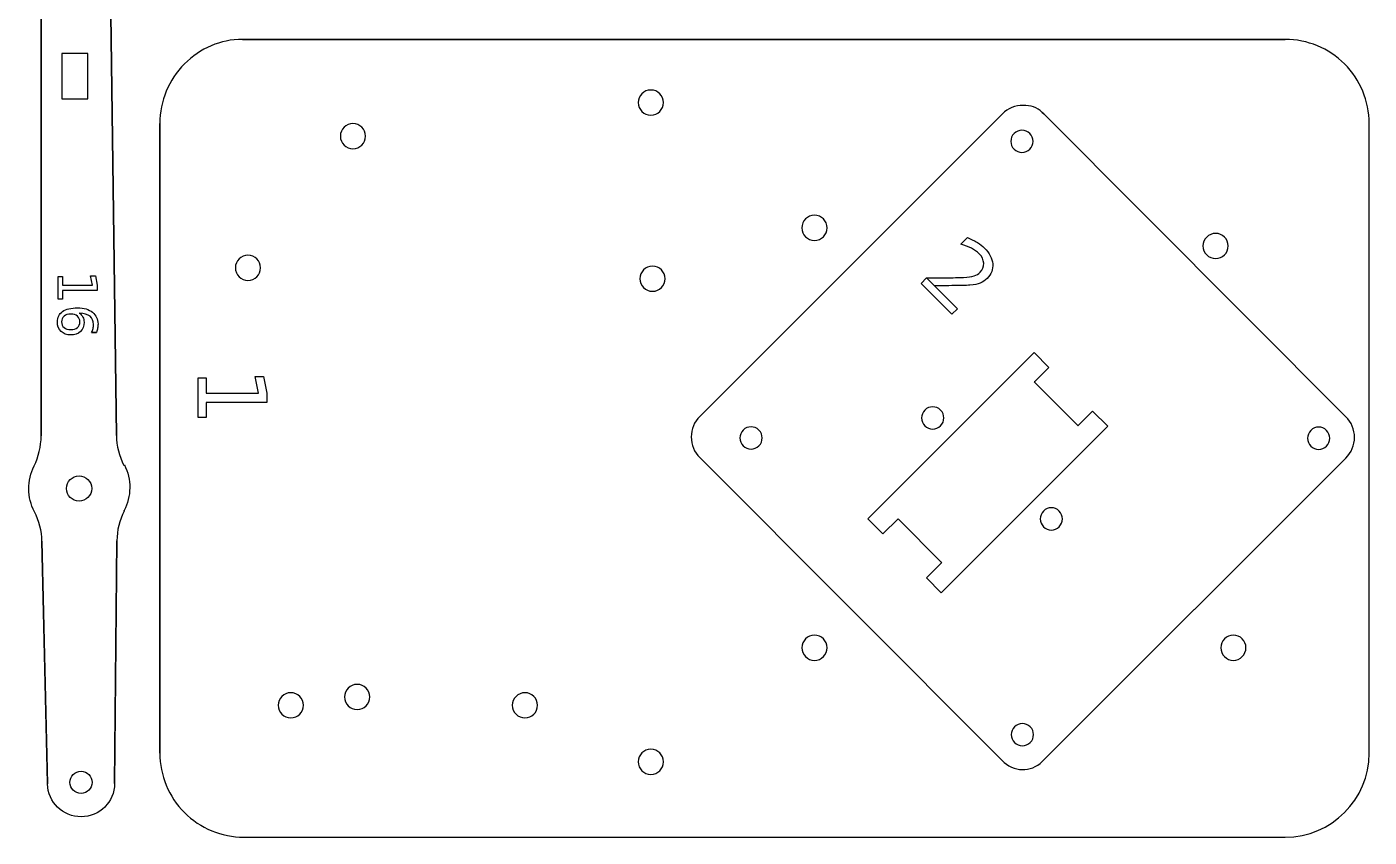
# Model space of a CAD drawing. Extents: x 38 to 923, y 6 to 515.
# Drawn here: x 37.8 to 494.1, y 6.2 to 281.4 of the extents above; entities that cross this region are included whole.
import ezdxf

# ---------------------------------------------------------------- set-up
doc = ezdxf.new("R2010")
doc.units = 0
doc.layers.add('MeArm1.0', color=7, linetype='CONTINUOUS')

msp = doc.modelspace()

# ---------------------------------------------------------------- linework, layer by layer
at = {"layer": 'MeArm1.0', "color": 5}
for points in [[(42.68255, 142.45835), (42.68255, 352.80134)], [(65.49955, 352.95139), (68.26535, 142.62666)], [(111.56643, 277.1635), (111.15149, 277.164)], [(465.53475, 277.1635), (111.56643, 277.1635), (111.56643, 277.1635)], [(254.20142, 255.6915), (254.20142, 255.6915)], [(369.41729, 251.8632), (266.54468, 149.118)], [(383.43656, 251.8539), (382.94385, 252.3156)], [(486.1812, 148.9818), (383.43656, 251.8539), (383.43656, 251.8539)], [(83.04341, 248.6404), (83.04341, 34.7193)], [(152.94549, 244.2824), (152.94549, 244.2824)], [(373.37429, 239.8606), (373.37429, 239.8601)], [(309.79782, 213.1363), (309.79782, 213.1363)], [(446.13787, 206.997), (446.13787, 206.997)], [(117.27045, 199.5812), (117.27045, 199.5812)], [(254.75054, 195.8736), (254.75054, 195.8736)], [(405.19001, 145.78065), (348.61935, 89.20999), (343.55961, 94.26972), (348.7922, 99.50232), (348.7607, 99.53379), (333.93371, 114.36078), (333.94271, 114.35178), (328.78083, 109.1899), (323.68047, 114.29026), (380.18042, 170.79021), (385.21007, 165.76057), (380.26032, 160.81082), (380.25132, 160.81982), (380.25132, 160.81981), (395.07831, 145.99282), (395.10981, 145.96132), (400.05956, 150.91107), (405.19001, 145.78065)], [(343.04638, 145.9133), (343.04638, 145.9133)], [(281.30912, 139.1112), (281.30967, 139.1122)], [(474.21729, 139.0156), (474.21729, 139.0154)], [(70.80195, 132.46764), (70.98255, 132.63158)], [(266.53591, 135.0982), (369.28111, 32.2261)], [(382.93509, 31.8707), (383.30037, 32.2174), (486.17299, 134.9626)], [(55.59155, 128.90167), (55.59155, 128.90167)], [(70.90355, 117.09001), (70.87655, 116.9259)], [(383.35532, 111.6251), (383.35587, 111.6257)], [(44.84165, 24.25173), (44.84165, 24.53669), (42.97865, 106.71211)], [(68.43925, 106.8797), (67.65685, 24.68694), (67.65685, 24.40179)], [(309.79891, 70.5221), (309.79891, 70.5221)], [(452.18856, 70.5226), (452.18856, 70.5226)], [(131.8171, 50.9771), (131.8171, 50.9771)], [(154.37158, 53.8067), (154.37158, 53.8067)], [(211.39572, 50.9771), (211.39572, 50.9771)], [(373.53202, 38.3303), (373.53256, 38.3307)], [(56.24815, 28.57456), (56.24815, 28.57456)], [(254.20142, 31.7873), (254.20142, 31.7873)], [(44.84165, 24.25173), (44.84165, 24.25173)]]:
    msp.add_lwpolyline(points, close=True, dxfattribs=at)
msp.add_lwpolyline([(49.67105, 272.33716), (49.67105, 257.01083), (58.51205, 257.01083), (58.51205, 272.33716), (49.67105, 272.33716)], dxfattribs=at)
at = {"layer": 'MeArm1.0', "color": 7}
for points in [[(355.30646, 207.59554), (357.56036, 209.84944)], [(49.98891, 196.59158), (49.98891, 193.65096), (60.13852, 193.65096), (59.49693, 196.85), (61.13656, 196.85), (61.77815, 193.66878), (61.77815, 191.86876), (49.98891, 191.86876), (49.98891, 188.92813), (48.47404, 188.92813), (48.47404, 196.59158), (49.98891, 196.59158), (49.98891, 196.59158)], [(346.31294, 193.4534), (354.10217, 185.66418), (352.22391, 183.78592), (341.74989, 194.25994), (343.62815, 196.13819)], [(346.31294, 193.4534), (346.31294, 193.4534)], [(55.84343, 181.21121), (55.84343, 181.21121)], [(61.48408, 177.6379), (59.84446, 177.6379)], [(61.48408, 177.6379), (61.48408, 177.6379)], [(98.75101, 162.15624), (98.75101, 156.99999), (116.54788, 156.99999), (115.42288, 162.60937), (118.29788, 162.60937), (119.42288, 157.03124), (119.42288, 153.87499), (98.75101, 153.87499), (98.75101, 148.71874), (96.09476, 148.71874), (96.09476, 162.15624), (98.75101, 162.15624), (98.75101, 162.15624)]]:
    msp.add_lwpolyline(points, close=True, dxfattribs=at)
at = {"layer": 'MeArm1.0', "color": 5}
for points in [[(111.15149, 277.164), (103.58653, 277.164), (96.74667, 274.1585), (91.39753, 268.8093)], [(485.7031, 268.8093), (480.35396, 274.1585), (473.09916, 277.1635), (465.53475, 277.1635)], [(91.39753, 268.8093), (86.0484, 263.4604), (83.04341, 256.2054), (83.04341, 248.6404)], [(494.05723, 248.6404), (494.05723, 256.2054), (491.05224, 263.4604), (485.7031, 268.8093)], [(249.9235, 259.97), (247.56073, 259.97), (245.64503, 258.0543), (245.64503, 255.6915)], [(245.64503, 255.6915), (245.64503, 253.3293), (247.56073, 251.4136), (249.92295, 251.413)], [(249.92295, 251.413), (252.28572, 251.413), (254.20142, 253.3293), (254.20142, 255.6915)], [(254.20142, 255.6915), (254.20197, 258.0543), (252.28572, 259.97), (249.9235, 259.97)], [(376.42838, 254.7627), (373.79964, 254.7637), (371.27695, 253.721), (369.41729, 251.8632)], [(382.94385, 252.3156), (381.08565, 254.1758), (379.05768, 254.761), (376.42838, 254.7627)], [(148.66756, 248.5608), (146.30479, 248.5608), (144.38909, 246.6457), (144.38909, 244.2829)], [(152.94549, 244.2824), (152.94604, 246.6457), (151.02979, 248.5608), (148.66756, 248.5608)], [(378.72323, 245.2044), (377.24839, 246.6818), (374.85514, 246.6829), (373.37829, 245.2044)], [(494.05723, 34.7193), (494.05759, 34.7193), (494.05759, 248.6404), (494.05723, 248.6404)], [(144.38909, 244.2829), (144.38909, 241.9202), (146.30479, 240.005), (148.66702, 240.0039)], [(148.66702, 240.0039), (151.02979, 240.0039), (152.94549, 241.9202), (152.94549, 244.2824)], [(373.37829, 245.2044), (371.90199, 243.7298), (371.90035, 241.3369), (373.37429, 239.8606)], [(378.71923, 239.8601), (380.19553, 241.3349), (380.19772, 243.7282), (378.72323, 245.2044)], [(373.37429, 239.8601), (374.84967, 238.3827), (377.24238, 238.3812), (378.71923, 239.8601)], [(305.51989, 217.4147), (303.15712, 217.4153), (301.24161, 215.4996), (301.24161, 213.1368)], [(309.79782, 213.1363), (309.79837, 215.4996), (307.88266, 217.4147), (305.51989, 217.4147)], [(301.24161, 213.1368), (301.24161, 210.7735), (303.15712, 208.8583), (305.51989, 208.8583)], [(305.51989, 208.8583), (307.88266, 208.8583), (309.79782, 210.7735), (309.79782, 213.1363)], [(441.8594, 211.2755), (439.49663, 211.2761), (437.58093, 209.3604), (437.58093, 206.9976)], [(446.13787, 206.997), (446.13787, 209.3604), (444.22217, 211.2755), (441.8594, 211.2755)], [(437.58093, 206.9976), (437.58093, 204.6343), (439.49663, 202.7191), (441.8594, 202.7191)], [(441.8594, 202.7191), (444.22217, 202.7191), (446.13787, 204.6343), (446.13787, 206.997)], [(112.99252, 203.8597), (110.62975, 203.8597), (108.71423, 201.944), (108.71423, 199.5818)], [(117.27045, 199.5812), (117.27099, 201.944), (115.35493, 203.8597), (112.99252, 203.8597)], [(108.71423, 199.5818), (108.71423, 197.219), (110.62975, 195.3033), (112.99216, 195.3028)], [(112.99216, 195.3028), (115.35493, 195.3028), (117.27045, 197.219), (117.27045, 199.5812)], [(250.47262, 200.1515), (248.10985, 200.1519), (246.19469, 198.2364), (246.19469, 195.8736)], [(254.75054, 195.8736), (254.7509, 198.2364), (252.83484, 200.1515), (250.47262, 200.1515)], [(246.19469, 195.8736), (246.19414, 193.5108), (248.10985, 191.5957), (250.47207, 191.5951)], [(250.47207, 191.5951), (252.83484, 191.5951), (254.75054, 193.5108), (254.75054, 195.8736)], [(343.05038, 151.2577), (341.57353, 149.7825), (341.57189, 147.3896), (343.04638, 145.9133)], [(348.39477, 151.2577), (346.91993, 152.7346), (344.52722, 152.7356), (343.05038, 151.2577)], [(348.39077, 145.9133), (349.86816, 147.3882), (349.86926, 149.7809), (348.39477, 151.2577)], [(266.54468, 149.118), (264.68429, 147.2598), (263.63845, 144.7391), (263.63644, 142.1099)], [(489.08122, 141.9707), (489.08222, 144.6), (488.03958, 147.1216), (486.1812, 148.9818)], [(40.27995, 132.26684), (41.85975, 135.43229), (42.68255, 138.92104), (42.68255, 142.45835)], [(68.26535, 142.62666), (68.31235, 139.08972), (69.18075, 135.61119), (70.80195, 132.46764)], [(263.63644, 142.1099), (263.63544, 139.4807), (264.67808, 136.959), (266.53591, 135.0982)], [(281.31312, 144.4562), (279.83627, 142.981), (279.83463, 140.5881), (281.30912, 139.1112)], [(286.65751, 144.4562), (285.18267, 145.933), (282.78996, 145.9345), (281.31312, 144.4562)], [(286.65351, 139.1122), (288.1309, 140.5864), (288.13255, 142.9797), (286.65751, 144.4562)], [(343.04638, 145.9133), (344.52176, 144.4359), (346.91447, 144.4348), (348.39077, 145.9133)], [(474.22129, 144.36), (472.74445, 142.8853), (472.74353, 140.4924), (474.21729, 139.0156)], [(479.56587, 144.36), (478.09103, 145.8368), (475.69814, 145.8383), (474.22129, 144.36)], [(479.56187, 139.0154), (481.03817, 140.4902), (481.03963, 142.8829), (479.56587, 144.36)], [(486.17299, 134.9626), (488.03319, 136.8208), (489.07958, 139.3415), (489.08122, 141.9707)], [(281.30967, 139.1122), (282.78432, 137.6353), (285.17721, 137.6344), (286.65351, 139.1122)], [(474.21729, 139.0154), (475.69213, 137.5386), (478.08484, 137.5371), (479.56187, 139.0154)], [(70.98255, 132.63158), (73.44625, 127.73699), (73.41685, 121.95886), (70.90355, 117.09001)], [(40.40885, 116.72509), (37.88055, 121.58627), (37.83235, 127.3644), (40.27995, 132.26684)], [(51.31365, 124.6232), (51.31365, 126.98597), (53.22875, 128.90167), (55.59155, 128.90167)], [(55.59155, 128.90167), (57.95465, 128.90167), (59.86985, 126.98597), (59.86985, 124.6232)], [(55.59195, 120.34491), (53.22875, 120.34491), (51.31365, 122.26007), (51.31365, 124.6232)], [(59.86985, 124.6232), (59.87035, 122.26007), (57.95465, 120.34491), (55.59195, 120.34491)], [(42.97865, 106.71211), (42.89965, 110.20251), (42.02085, 113.62809), (40.40885, 116.72509)], [(70.87655, 116.9259), (69.30655, 113.80773), (68.47285, 110.37064), (68.43925, 106.8797)], [(383.35932, 116.9697), (381.88284, 115.4949), (381.88138, 113.102), (383.35532, 111.6251)], [(388.70371, 116.9697), (387.22888, 118.4465), (384.83617, 118.448), (383.35932, 116.9697)], [(388.69971, 111.6257), (390.17656, 113.1005), (390.17802, 115.4934), (388.70371, 116.9697)], [(383.35587, 111.6257), (384.83052, 110.1494), (387.22341, 110.1479), (388.69971, 111.6257)], [(305.52099, 74.8006), (303.15822, 74.8011), (301.24307, 72.8854), (301.24307, 70.5226)], [(309.79891, 70.5221), (309.79946, 72.8854), (307.88431, 74.8006), (305.52099, 74.8006)], [(447.91064, 74.8011), (445.5475, 74.8015), (443.63235, 72.8858), (443.63235, 70.523)], [(452.18856, 70.5226), (452.18856, 72.8858), (450.27341, 74.8011), (447.91064, 74.8011)], [(301.24307, 70.5226), (301.24252, 68.1593), (303.15822, 66.2442), (305.52099, 66.2442)], [(305.52099, 66.2442), (307.88431, 66.2442), (309.79891, 68.1593), (309.79891, 70.5221)], [(443.63235, 70.523), (443.6318, 68.1599), (445.5475, 66.2447), (447.91027, 66.2447)], [(447.91027, 66.2447), (450.27341, 66.2447), (452.18856, 68.1599), (452.18856, 70.5226)], [(127.53918, 55.2556), (125.17641, 55.2556), (123.26071, 53.3399), (123.26071, 50.9777)], [(131.8171, 50.9771), (131.81765, 53.3399), (129.9014, 55.2556), (127.53918, 55.2556)], [(150.09366, 58.0852), (147.73089, 58.0852), (145.81519, 56.1695), (145.81519, 53.8072)], [(154.37158, 53.8067), (154.37213, 56.1695), (152.45588, 58.0852), (150.09366, 58.0852)], [(207.11725, 55.2556), (204.75502, 55.2556), (202.83932, 53.3399), (202.83932, 50.9777)], [(211.39572, 50.9771), (211.39627, 53.3399), (209.48002, 55.2556), (207.11725, 55.2556)], [(123.26071, 50.9777), (123.26071, 48.6149), (125.17641, 46.6998), (127.53863, 46.6987)], [(127.53863, 46.6987), (129.9014, 46.6987), (131.8171, 48.6149), (131.8171, 50.9771)], [(145.81519, 53.8072), (145.81519, 51.4445), (147.73089, 49.5288), (150.09311, 49.5282)], [(150.09311, 49.5282), (152.45588, 49.5282), (154.37158, 51.4445), (154.37158, 53.8067)], [(202.83932, 50.9777), (202.83932, 48.6149), (204.75502, 46.6998), (207.11725, 46.6987)], [(207.11725, 46.6987), (209.48002, 46.6987), (211.39572, 48.6149), (211.39572, 50.9771)], [(373.53602, 43.6752), (372.05972, 42.2006), (372.05826, 39.8072), (373.53202, 38.3303)], [(378.88114, 43.6752), (377.4063, 45.1521), (375.01341, 45.1536), (373.53602, 43.6752)], [(378.87714, 38.3307), (380.35398, 39.8055), (380.3549, 42.1982), (378.88114, 43.6752)], [(373.53256, 38.3307), (375.0074, 36.8544), (377.40029, 36.8529), (378.87714, 38.3307)], [(83.04341, 34.7193), (83.04341, 27.155), (86.04839, 19.8995), (91.39753, 14.5509)], [(249.9235, 36.0652), (247.56073, 36.0658), (245.64503, 34.1501), (245.64503, 31.7873)], [(254.20142, 31.7873), (254.20197, 34.1501), (252.28572, 36.0652), (249.9235, 36.0652)], [(369.28111, 32.2261), (373.15066, 28.3518), (379.06188, 28.0015), (382.93509, 31.8707)], [(465.53475, 6.1964), (481.28698, 6.1964), (494.05723, 18.9665), (494.05723, 34.7193)], [(52.46845, 24.79555), (52.46845, 26.88249), (54.16125, 28.57456), (56.24815, 28.57456)], [(56.24815, 28.57456), (58.33565, 28.57456), (60.02715, 26.88249), (60.02715, 24.79555)], [(245.64503, 31.7873), (245.64503, 29.4245), (247.56073, 27.5094), (249.92295, 27.5088)], [(249.92295, 27.5088), (252.28572, 27.5088), (254.20142, 29.4245), (254.20142, 31.7873)], [(56.32325, 13.10127), (50.09385, 13.06037), (44.98335, 18.02397), (44.84165, 24.25173)], [(56.24815, 21.01636), (54.16125, 21.01636), (52.46845, 22.70862), (52.46845, 24.79555)], [(60.02715, 24.79555), (60.02715, 22.70862), (58.33565, 21.01636), (56.24815, 21.01636)], [(67.65685, 24.40179), (67.59785, 18.17238), (62.55305, 13.14253), (56.32325, 13.10127)], [(91.39753, 14.5509), (96.74667, 9.2018), (104.00147, 6.1964), (111.56588, 6.1964)], [(111.56588, 6.1964), (111.56643, 6.1964), (465.53475, 6.1964), (465.53475, 6.1964)]]:
    msp.add_open_spline(points, degree=3, dxfattribs=at)
at = {"layer": 'MeArm1.0', "color": 7}
for points in [[(358.89724, 206.21447), (357.88077, 206.7448), (356.68384, 207.20515), (355.30646, 207.59554)], [(357.56036, 209.84944), (358.81989, 209.31174), (359.93211, 208.74458), (360.89702, 208.14796)], [(361.48259, 204.35831), (360.78285, 205.05805), (359.92107, 205.67677), (358.89724, 206.21447)], [(360.89702, 208.14796), (361.86193, 207.55134), (362.66847, 206.92894), (363.31665, 206.28076)], [(363.31665, 206.28076), (365.02549, 204.57191), (365.96094, 202.78205), (366.12298, 200.91117)], [(363.05149, 201.13214), (362.99256, 202.29592), (362.4696, 203.37131), (361.48259, 204.35831)], [(361.83615, 198.06064), (362.71267, 198.93716), (363.11778, 199.96099), (363.05149, 201.13214)], [(366.12298, 200.91117), (366.28503, 199.04028), (365.65158, 197.39036), (364.22263, 195.96142)], [(343.62815, 196.13819), (345.35172, 196.16766), (347.67928, 196.18976), (350.61083, 196.20449)], [(350.61083, 196.20449), (353.5571, 196.21922), (355.43167, 196.25236), (356.23453, 196.30392)], [(356.23453, 196.30392), (357.75187, 196.39231), (358.9267, 196.57277), (359.75902, 196.8453)], [(359.75902, 196.8453), (360.60607, 197.11783), (361.29845, 197.52295), (361.83615, 198.06064)], [(354.76508, 193.55284), (352.76161, 193.52338), (349.94423, 193.49023), (346.31294, 193.4534)], [(358.37795, 193.65228), (357.98021, 193.62281), (356.77591, 193.58966), (354.76508, 193.55284)], [(361.90244, 194.41463), (361.04802, 194.06107), (359.87319, 193.80695), (358.37795, 193.65228)], [(364.22263, 195.96142), (363.54499, 195.28377), (362.77159, 194.76818), (361.90244, 194.41463)], [(48.21562, 181.21121), (48.21562, 182.74984), (48.80374, 183.92609), (49.97999, 184.73996)], [(50.4701, 183.13599), (49.91762, 182.66074), (49.64138, 182.01914), (49.64138, 181.21121)], [(49.97999, 184.73996), (51.16218, 185.55383), (52.8731, 185.96077), (55.11273, 185.96077)], [(52.7424, 183.83995), (51.78595, 183.83995), (51.02852, 183.6053), (50.4701, 183.13599)], [(55.0147, 183.13599), (54.46222, 183.6053), (53.70479, 183.83995), (52.7424, 183.83995)], [(55.84343, 181.21121), (55.84343, 182.01914), (55.56719, 182.66074), (55.0147, 183.13599)], [(55.11273, 185.96077), (57.21572, 185.96077), (58.89099, 185.46175), (60.13852, 184.46372)], [(59.30089, 183.10034), (58.4989, 183.72411), (57.28701, 184.08055), (55.66521, 184.16966)], [(55.66521, 184.16966), (56.18204, 183.81916), (56.5771, 183.37955), (56.85037, 182.85083)], [(56.85037, 182.85083), (57.12958, 182.32212), (57.26919, 181.73993), (57.26919, 181.10428)], [(60.50388, 180.37358), (60.50388, 181.56171), (60.10288, 182.47063), (59.30089, 183.10034)], [(60.13852, 184.46372), (61.392, 183.46569), (62.01874, 182.12608), (62.01874, 180.44487)], [(49.45425, 177.98543), (48.6285, 178.79336), (48.21562, 179.86862), (48.21562, 181.21121)], [(52.7424, 176.77354), (51.37605, 176.77354), (50.28, 177.1775), (49.45425, 177.98543)], [(49.64138, 181.21121), (49.64138, 180.40328), (49.91762, 179.76466), (50.4701, 179.29535)], [(50.4701, 179.29535), (51.02852, 178.8201), (51.78595, 178.58247), (52.7424, 178.58247)], [(52.7424, 178.58247), (53.70479, 178.58247), (54.46222, 178.8201), (55.0147, 179.29535)], [(56.04838, 177.94088), (55.24045, 177.16265), (54.13845, 176.77354), (52.7424, 176.77354)], [(55.0147, 179.29535), (55.56719, 179.76466), (55.84343, 180.40328), (55.84343, 181.21121)], [(57.26919, 181.10428), (57.26919, 179.76763), (56.86225, 178.71317), (56.04838, 177.94088)], [(59.84446, 177.6379), (60.05833, 178.08939), (60.2217, 178.54683), (60.33457, 179.0102)], [(60.33457, 179.0102), (60.44744, 179.46763), (60.50388, 179.92209), (60.50388, 180.37358)], [(61.88508, 179.08149), (61.79597, 178.61812), (61.6623, 178.13692), (61.48408, 177.6379)], [(62.01874, 180.44487), (62.01874, 179.99338), (61.97419, 179.53892), (61.88508, 179.08149)]]:
    msp.add_open_spline(points, degree=3, dxfattribs=at)

doc.saveas('drawing.dxf')
